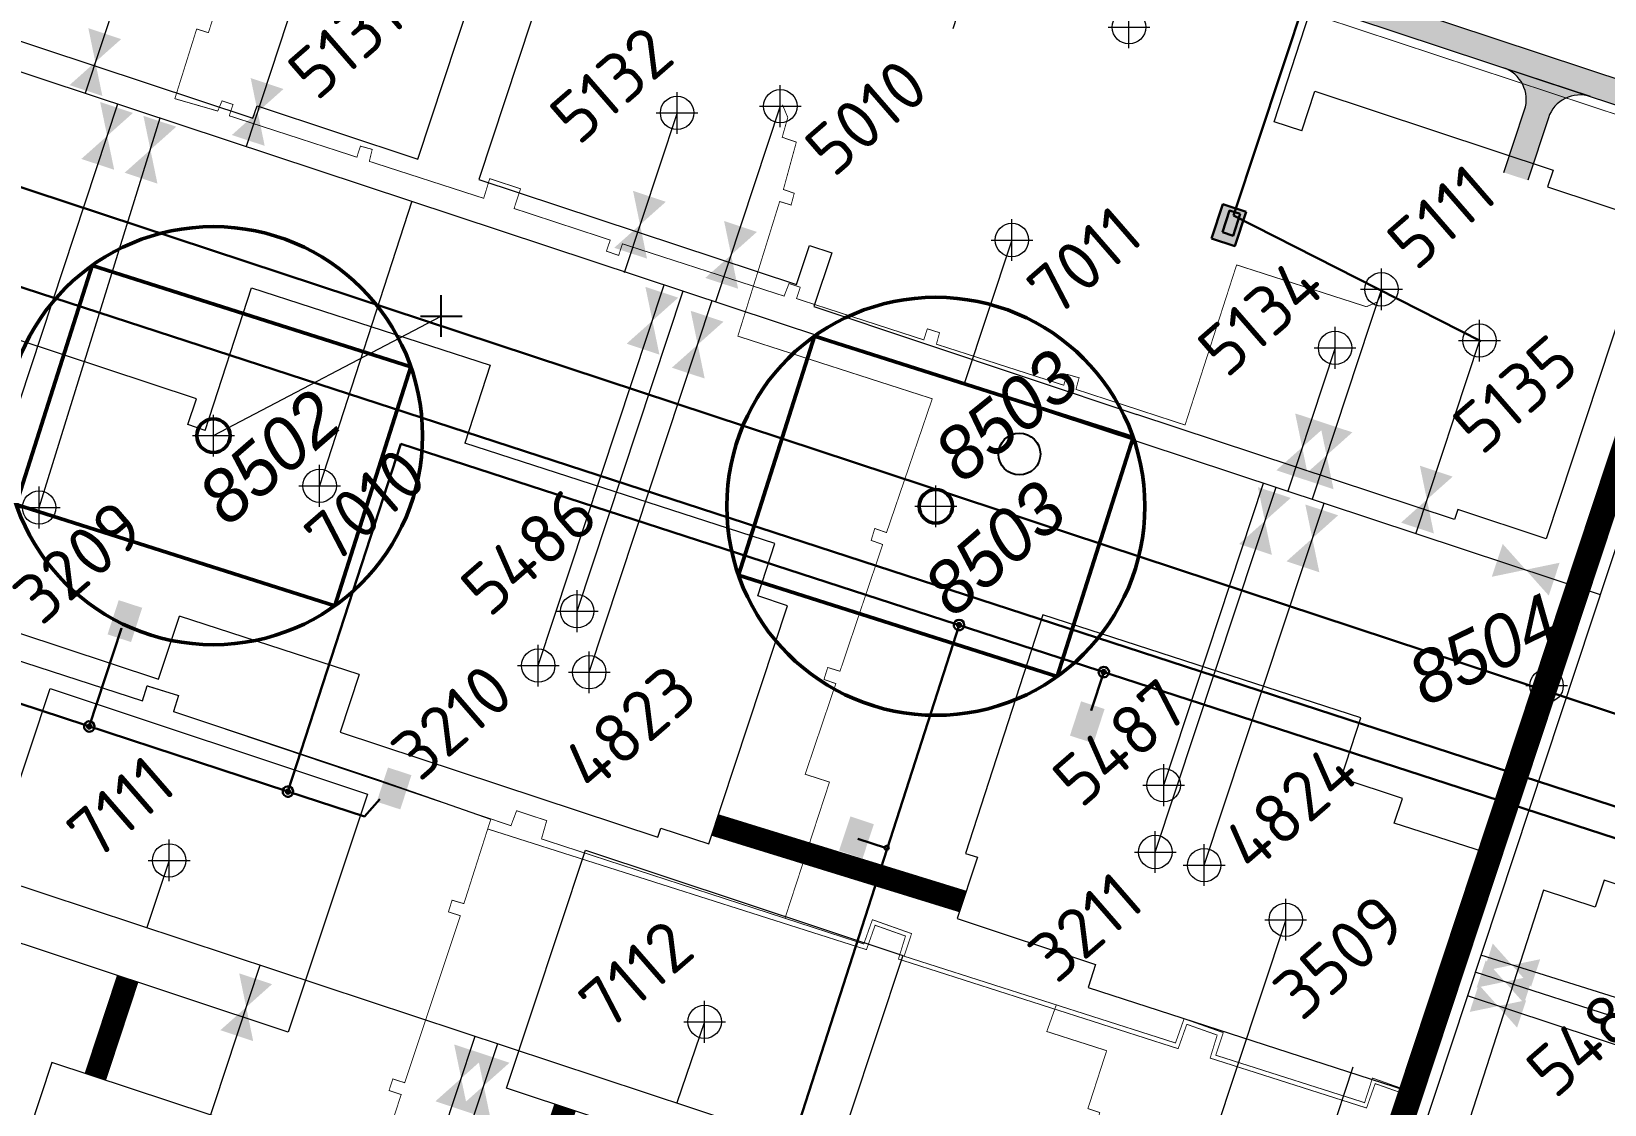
# Model space of a CAD drawing. Header units: millimetres. Extents: x 519 to 9564855, y -810 to 5021775.
# Drawn here: x 9540465.6 to 9540841.9, y 4998251.8 to 4998508.5 of the extents above; entities that cross this region are included whole.
import ezdxf

# ---------------------------------------------------------------- set-up
doc = ezdxf.new("R2010")
doc.units = ezdxf.units.MM
doc.header["$LTSCALE"] = 2
doc.header["$MEASUREMENT"] = 0
doc.header["$PDMODE"] = 2
doc.header["$PDSIZE"] = 5
doc.linetypes.add('1', pattern=[0])
for name, color, linetype in [('Existing roads', 41, 'Continuous'), ('new 100 wells', 131, 'Continuous'), ('OilColl&Flowlines', 3, 'Continuous'), ('Stage 12 wells.Text&Frame', 52, 'Continuous'), ('Stage8 wlls text', 7, 'Continuous'), ('Wels of 13phase', 200, 'Continuous'), ('Скважины - Конфликты наземки', 92, 'Continuous'), ('Скважины на 2013 год.', 21, '1'), ('Скважины на 2014 год', 70, 'Continuous')]:
    doc.layers.add(name, color=color, linetype=linetype)
for name, color, linetype, lineweight in [('PPLINE_GAS', 4, 'GAS_LINE', 30), ('WELLS(drilled after 2000y)', 6, 'Continuous', 40), ('Скважины на 2023 год', 201, 'Continuous', 20), ('Скважины на 2024 год- Резерв', 202, 'Continuous', 25), ('Скважины на 2026', 222, 'Continuous', 50), ('Скважины на 2026 доп.', 222, 'Continuous', 50), ('Электро', 1, 'Continuous', 30), ('Электроснаб', 1, 'Continuous', 18), ('Электроснабжене', 1, 'Continuous', 18)]:
    doc.layers.add(name, color=color, linetype=linetype, lineweight=lineweight)
doc.styles.add('92051501$0$STANDARD', font='simplex.shx')
doc.styles.add('Elect', font='isocpeur.ttf')
doc.styles.add('GeoApp', font='', dxfattribs={"height": 1})
doc.styles.add('Line_GUGK', font='')
doc.styles.get('GeoApp').set_extended_font_data('D431', italic=True)
doc.styles.get('Line_GUGK').set_extended_font_data('Bm431', italic=True)
doc.linetypes.add('GAS_LINE', pattern='A,0.5,-0.2,["G",92051501$0$STANDARD,S=0.1,R=0,X=-0.1,Y=-0.05],-0.05', length=0.75)
doc.linetypes.add('WTR_LINE', pattern='A,0.5,-0.2,["W",92051501$0$STANDARD,S=0.1,R=0,X=-0.1,Y=-0.05],-0.05', length=0.75)

# ---------------------------------------------------------------- blocks, each defined once
blk = doc.blocks.new('92051501$0$VALVE')
at = {"layer": 'OilColl&Flowlines'}
for points in [[(-5.97, -3.45), (-5.97, 3.45), (0, 0)], [(5.97, -3.45), (0, 0), (5.97, 3.45)]]:
    blk.add_solid(points, dxfattribs=at)

msp = doc.modelspace()

# ---------------------------------------------------------------- hatches: boundary and pattern name
at = {"layer": 'Existing roads', "lineweight": 0}
h = msp.add_hatch(color=256, dxfattribs=at)
edge = h.paths.add_edge_path(flags=16)
edge.add_line((9542915.00048, 4997805.77889), (9542915.82838, 4997805.50495))
edge = h.paths.add_edge_path(flags=16)
edge.add_line((9542915.0804, 4997806.02041), (9542916.50414, 4997805.54932))
edge = h.paths.add_edge_path(flags=17)
edge.add_line((9542915.16031, 4997806.26193), (9542916.96364, 4997805.66524))
edge = h.paths.add_edge_path(flags=17)
edge.add_line((9542915.24023, 4997806.50345), (9542917.32836, 4997805.81252))
edge = h.paths.add_edge_path(flags=17)
edge.add_line((9542915.32014, 4997806.74496), (9542917.63357, 4997805.97949))
edge = h.paths.add_edge_path(flags=17)
edge.add_line((9542915.40006, 4997806.98648), (9542917.89543, 4997806.16081))
edge = h.paths.add_edge_path(flags=17)
edge.add_line((9542915.47997, 4997807.228), (9542918.12293, 4997806.3535))
edge = h.paths.add_edge_path(flags=17)
edge.add_line((9542915.55988, 4997807.46952), (9542918.32156, 4997806.55573))
edge = h.paths.add_edge_path(flags=17)
edge.add_line((9542915.6398, 4997807.71104), (9542918.49494, 4997806.76633))
edge = h.paths.add_edge_path(flags=17)
edge.add_line((9542915.71971, 4997807.95256), (9542918.64549, 4997806.98447))
edge = h.paths.add_edge_path(flags=17)
edge.add_line((9542915.79963, 4997808.19408), (9542918.77483, 4997807.20964))
edge = h.paths.add_edge_path(flags=17)
edge.add_line((9542915.87954, 4997808.4356), (9542918.88401, 4997807.44147))
edge = h.paths.add_edge_path(flags=17)
edge.add_line((9542916.09053, 4997811.84928), (9542916.91843, 4997811.57535))
edge = h.paths.add_edge_path(flags=17)
edge.add_line((9542915.41477, 4997811.80492), (9542916.83851, 4997811.33383))
edge = h.paths.add_edge_path(flags=17)
edge.add_line((9542914.95527, 4997811.689), (9542916.7586, 4997811.09231))
edge = h.paths.add_edge_path(flags=16)
edge.add_line((9542914.59055, 4997811.54171), (9542916.67869, 4997810.85079))
edge = h.paths.add_edge_path(flags=17)
edge.add_line((9542914.28535, 4997811.37474), (9542916.59877, 4997810.60927))
edge = h.paths.add_edge_path(flags=16)
edge.add_line((9542914.02348, 4997811.19343), (9542916.51886, 4997810.36775))
edge = h.paths.add_edge_path(flags=16)
edge.add_line((9542913.79599, 4997811.00074), (9542916.43894, 4997810.12623))
edge = h.paths.add_edge_path(flags=16)
edge.add_line((9542913.59735, 4997810.7985), (9542916.35903, 4997809.88471))
edge = h.paths.add_edge_path(flags=17)
edge.add_line((9542913.42397, 4997810.58791), (9542916.27911, 4997809.64319))
edge = h.paths.add_edge_path(flags=17)
edge.add_line((9542913.27342, 4997810.36976), (9542916.1992, 4997809.40167))
edge = h.paths.add_edge_path(flags=17)
edge.add_line((9542913.14408, 4997810.1446), (9542916.11928, 4997809.16016))
edge = h.paths.add_edge_path(flags=17)
edge.add_line((9542913.0349, 4997809.91276), (9542916.03937, 4997808.91864))
edge = h.paths.add_edge_path(flags=16)
edge.add_line((9542912.9453, 4997809.67445), (9542918.97361, 4997807.67979))
edge = h.paths.add_edge_path(flags=0)
edge.add_line((9542912.9453, 4997809.67445), (9542918.97361, 4997807.67979))
edge = h.paths.add_edge_path(flags=17)
edge.add_line((9542916.95679, 4997811.69128), (9542914.96213, 4997805.66296))
edge = h.paths.add_edge_path()
edge.add_arc((9542915.95946, 4997808.67712), 3.17487, 0, 360)
h.paths.add_polyline_path([(9541621.30331, 4998240.21534), (9541619.40682, 4998234.52294), (9541668.34915, 4998218.3288), (9541670.24564, 4998224.02121)])
edge = h.paths.add_edge_path()
edge.add_line((9541543.45632, 4998259.65358), (9541545.35281, 4998265.34598))
edge.add_line((9541545.35281, 4998265.34598), (9539882.1273, 4998815.67717))
edge.add_arc((9539884.64036, 4998823.2722), 8, 161.691556, 251.691556, ccw=False)
edge.add_line((9539877.04533, 4998825.78526), (9539870.13442, 4998804.89892))
edge.add_arc((9539877.72945, 4998802.38586), 8, 71.691556, 161.691556, ccw=False)
edge.add_line((9539880.24251, 4998809.9809), (9541543.45632, 4998259.65358))
h.paths.add_polyline_path([(9542731.24197, 4997866.63683), (9542733.13846, 4997872.32923), (9541746.19614, 4998198.89057), (9541744.29964, 4998193.19816)])
edge = h.paths.add_edge_path()
edge.add_line((9542910.0184, 4997814.64503), (9542909.36398, 4997812.66899))
edge.add_line((9542909.36398, 4997812.66899), (9542916.00503, 4997810.46964))
edge.add_arc((9542908.97287, 4997822.57537), 14, 300.1520949, 341.6915561)
edge.add_line((9542922.26418, 4997818.17752), (9542982.04609, 4997998.85197))
edge.add_arc((9542983.94484, 4997998.22371), 2, 71.691556, 161.6915561, ccw=False)
edge.add_line((9542984.57311, 4998000.12246), (9542975.07709, 4998003.26452))
edge.add_arc((9542974.44884, 4998001.36581), 1.99996, -18.3072492, 71.6915562, ccw=False)
edge.add_line((9542976.34757, 4998000.73759), (9542916.56564, 4997820.06306))
edge.add_arc((9542908.97061, 4997822.57612), 8, 277.5258796, 341.691556, ccw=False)
h.paths.add_polyline_path([(9542831.9304, 4997833.32085), (9542833.8167, 4997839.01663), (9542809.08896, 4997847.19859), (9542807.19247, 4997841.50618)])
h = msp.add_hatch(color=256, dxfattribs=at)
h.paths.add_polyline_path([(9541621.30331, 4998240.21534), (9541619.40682, 4998234.52294), (9541668.34915, 4998218.3288), (9541670.24564, 4998224.02121)])
edge = h.paths.add_edge_path()
edge.add_line((9541543.45632, 4998259.65358), (9541545.35281, 4998265.34598))
edge.add_line((9541545.35281, 4998265.34598), (9539882.1273, 4998815.67717))
edge.add_arc((9539884.64036, 4998823.2722), 8, 161.691556, 251.6915561, ccw=False)
edge.add_line((9539877.04533, 4998825.78526), (9539870.13442, 4998804.89892))
edge.add_arc((9539877.72945, 4998802.38586), 8, 71.6915559, 161.691556, ccw=False)
edge.add_line((9539880.24251, 4998809.9809), (9541543.45632, 4998259.65358))
h.paths.add_polyline_path([(9542731.24197, 4997866.63683), (9542733.13846, 4997872.32923), (9541746.19614, 4998198.89057), (9541744.29964, 4998193.19816)])
edge = h.paths.add_edge_path()
edge.add_line((9542974.97868, 4997977.49268), (9542969.28014, 4997979.37822))
edge.add_line((9542969.28014, 4997979.37822), (9542916.56564, 4997820.06306))
edge.add_arc((9542908.97061, 4997822.57612), 8, 251.691556, 341.691556, ccw=False)
edge.add_line((9542906.45755, 4997814.98109), (9542809.08896, 4997847.19859))
edge.add_line((9542809.08896, 4997847.19859), (9542807.19247, 4997841.50618))
edge.add_line((9542807.19247, 4997841.50618), (9542904.57502, 4997809.28406))
edge.add_arc((9542908.97287, 4997822.57537), 14, 251.691556, 341.6915561)
edge.add_line((9542922.26418, 4997818.17752), (9542974.97868, 4997977.49268))
h = msp.add_hatch(color=256, dxfattribs=at)
edge = h.paths.add_edge_path()
edge.add_line((9540817.78192, 4998474.75996), (9540823.48046, 4998472.87441))
edge.add_line((9540823.48046, 4998472.87441), (9540828.425, 4998487.81793))
edge.add_arc((9540836.02003, 4998485.30487), 8, 71.691556, 161.691556, ccw=False)
edge.add_line((9540838.53309, 4998492.8999), (9540817.64448, 4998499.81157))
edge.add_arc((9540815.13143, 4998492.21653), 8, -18.308444, 71.691556, ccw=False)
edge.add_line((9540822.72646, 4998489.70347), (9540817.78192, 4998474.75996))
at = {"layer": 'Электро'}
for points in [[(9540747.8211, 4998458.98622), (9540753.43333, 4998457.12924), (9540756.14056, 4998465.31109), (9540750.52832, 4998467.16808)], [(9540492.06016, 4998370.62324), (9540486.43862, 4998372.45185), (9540483.77276, 4998364.25642), (9540489.3943, 4998362.42781)], [(9540722.26731, 4998346.41481), (9540716.64577, 4998348.24342), (9540713.97991, 4998340.04799), (9540719.60146, 4998338.21938)], [(9540658.75977, 4998312.53144), (9540664.372, 4998310.67446), (9540667.07923, 4998318.85632), (9540661.467, 4998320.7133)]]:
    msp.add_hatch(color=256, dxfattribs=at).paths.add_polyline_path(points)
at = {"layer": 'Электро', "ltscale": 25}
msp.add_hatch(color=256, dxfattribs=at).paths.add_polyline_path([(9540556.46477, 4998330.59343), (9540550.84323, 4998332.42204), (9540548.17737, 4998324.22661), (9540553.79892, 4998322.398)])
at = {"layer": 'Электроснаб', "lineweight": 0}
for points in [[(9540747.8211, 4998458.98622), (9540753.43333, 4998457.12924), (9540756.14056, 4998465.31109), (9540750.52832, 4998467.16808)], [(9540492.06016, 4998370.62324), (9540486.43862, 4998372.45185), (9540483.77276, 4998364.25642), (9540489.3943, 4998362.42781)], [(9540722.26731, 4998346.41481), (9540716.64577, 4998348.24342), (9540713.97991, 4998340.04799), (9540719.60146, 4998338.21938)], [(9540658.75977, 4998312.53144), (9540664.372, 4998310.67446), (9540667.07923, 4998318.85632), (9540661.467, 4998320.7133)]]:
    msp.add_hatch(color=1, dxfattribs=at).paths.add_polyline_path(points)
at = {"layer": 'Электроснаб', "lineweight": 0, "ltscale": 25}
msp.add_hatch(color=1, dxfattribs=at).paths.add_polyline_path([(9540556.46477, 4998330.59343), (9540550.84323, 4998332.42204), (9540548.17737, 4998324.22661), (9540553.79892, 4998322.398)])
at = {"layer": 'Электроснабжене', "lineweight": 0}
for points in [[(9540747.8211, 4998458.98622), (9540753.43333, 4998457.12924), (9540756.14056, 4998465.31109), (9540750.52832, 4998467.16808)], [(9540492.06016, 4998370.62324), (9540486.43862, 4998372.45185), (9540483.77276, 4998364.25642), (9540489.3943, 4998362.42781)], [(9540722.26731, 4998346.41481), (9540716.64577, 4998348.24342), (9540713.97991, 4998340.04799), (9540719.60146, 4998338.21938)], [(9540658.75977, 4998312.53144), (9540664.372, 4998310.67446), (9540667.07923, 4998318.85632), (9540661.467, 4998320.7133)]]:
    msp.add_hatch(color=1, dxfattribs=at).paths.add_polyline_path(points)
at = {"layer": 'Электроснабжене', "lineweight": 0, "ltscale": 25}
msp.add_hatch(color=1, dxfattribs=at).paths.add_polyline_path([(9540556.46477, 4998330.59343), (9540550.84323, 4998332.42204), (9540548.17737, 4998324.22661), (9540553.79892, 4998322.398)])

# ---------------------------------------------------------------- linework, layer by layer
at = {"color": 3, "lineweight": 0, "ltscale": 5}
msp.add_line((9540556.591, 4998467.87253), (9540534.5, 4998399.8), dxfattribs=at)
at = {"color": 5, "linetype": 'WTR_LINE', "lineweight": 0, "ltscale": 20, "const_width": 0.2}
msp.add_lwpolyline([(9540467.06099, 4998613.38589), (9542159.40868, 4998054.19781), (9542106.63165, 4997892.59541)], dxfattribs=at)
at = {"color": 6, "lineweight": 0, "elevation": -23.261}
msp.add_lwpolyline([(9540328.363, 4998401.606), (9540377.016, 4998385.771), (9540406.546, 4998376.104), (9540407.626, 4998379.801), (9540415.18, 4998377.547), (9540413.973, 4998373.752), (9540492.116, 4998348.337), (9540493.268, 4998351.984), (9540500.757, 4998349.637), (9540499.542, 4998345.798), (9540548.612, 4998329.46), (9540575.45, 4998320.058)], dxfattribs=at)
at = {"layer": 'Existing roads', "lineweight": 0}
msp.add_line((9540838.53309, 4998492.8999), (9540817.64448, 4998499.81157), dxfattribs=at)
at = {"layer": 'Existing roads', "color": 3, "linetype": 'ByBlock', "lineweight": 0, "ltscale": 80}
for p, q in [((9540457.6, 4998404.7), (9540486.21879, 4998491.15742)), ((9540467.4, 4998394.6), (9540496.3944, 4998487.7905)), ((9540644.7, 4998490.6), (9540629.22745, 4998443.83845)), ((9540586.8, 4998356.8), (9540616.95415, 4998447.89946)), ((9540788.5, 4998446.8), (9540771.89989, 4998396.63072)), ((9540599, 4998355.2), (9540628.42769, 4998444.10307)), ((9540734.4, 4998312.2), (9540763.29064, 4998399.47937)), ((9540746.09, 4998309.08), (9540774.75764, 4998395.68514)), ((9540499, 4998220.8), (9540520.29184, 4998285.1741)), ((9540880.5, 4998266.1), (9540812.26372, 4998287.4934)), ((9540870.3, 4998264.4), (9540810.92233, 4998283.4394)), ((9540550.2, 4998203.1), (9540571.72007, 4998268.16412)), ((9540552.8, 4998192.9), (9540577.10468, 4998266.38315))]:
    msp.add_line(p, q, dxfattribs=at)
at = {"layer": 'Existing roads', "lineweight": 0, "flags": 128}
for points in [[(9539882.1273, 4998815.67717), (9541545.35281, 4998265.34598)], [(9541543.45632, 4998259.65358), (9539880.24251, 4998809.9809)], [(9540817.78192, 4998474.75996), (9540822.72646, 4998489.70347)], [(9540828.425, 4998487.81793), (9540823.48046, 4998472.87441)]]:
    msp.add_lwpolyline(points, dxfattribs=at)
at = {"layer": 'Existing roads', "linetype": 'ByBlock', "lineweight": 0, "const_width": 6, "flags": 128}
msp.add_lwpolyline([(9540956.02094, 4998739.6309), (9540716.31353, 4998015.18082)], dxfattribs=at)
at = {"layer": 'Existing roads', "lineweight": 0, "const_width": 5.4}
for points in [[(9540688.33897, 4998300.37862), (9540629.06294, 4998318.67155)], [(9540488.61836, 4998281.97495), (9540480.85449, 4998258.41618)], [(9540593.20014, 4998251.06912), (9540587.65276, 4998234.4075)]]:
    msp.add_lwpolyline(points, dxfattribs=at)
at = {"layer": 'Existing roads', "lineweight": 0}
for centre, start, end in [((9540815.13143, 4998492.21653), 341.691556, 71.691556), ((9540836.02003, 4998485.30487), 71.6915561, 161.691556)]:
    msp.add_arc(centre, 8, start, end, dxfattribs=at)
at = {"layer": 'new 100 wells', "color": 0, "linetype": 'ByBlock', "lineweight": 0}
msp.add_lwpolyline([(9540613.34419, 4998522.81445), (9540591.43745, 4998530.06299), (9540572.58202, 4998473.0776), (9540648.56254, 4998447.93702), (9540651.65581, 4998457.28556)], dxfattribs=at)
msp.add_circle((9540620, 4998489), 4, dxfattribs=at)
at = {"layer": 'new 100 wells', "color": 0, "linetype": 'ByBlock', "lineweight": 0, "ltscale": 80}
msp.add_point((9540620, 4998489), dxfattribs=at)
at = {"layer": 'OilColl&Flowlines', "lineweight": 0}
for p, q in [((9539123.89216, 4998747.03568), (9540784.68084, 4998197.72698)), ((9540146.52122, 4998603.55719), (9540840.82876, 4998373.82341)), ((9540490, 4998528.8), (9540478.4007, 4998493.74429)), ((9540529.4, 4998519), (9540516.96208, 4998480.98502)), ((9540620, 4998489), (9540607.34331, 4998450.74863)), ((9540870.41889, 4998463.25149), (9540774.73905, 4998174.08535)), ((9540811.95248, 4998434.5466), (9540796.71055, 4998388.48204)), ((9540777.4, 4998432.8), (9540766.07046, 4998398.55957))]:
    msp.add_line(p, q, dxfattribs=at)
for points in [[(9540487.03329, 4998506.66106), (9540480.85326, 4998501.15649), (9540479.17618, 4998509.26083)], [(9540482.53035, 4998493.05215), (9540474.67324, 4998495.65193), (9540480.85326, 4998501.15649)], [(9540525.8665, 4998494.72333), (9540519.68648, 4998489.21876), (9540518.0094, 4998497.3231)], [(9540489.8636, 4998489.00313), (9540483.68358, 4998483.49856), (9540482.0065, 4998491.6029)], [(9540500.20955, 4998485.69416), (9540494.02952, 4998480.18959), (9540492.35244, 4998488.29393)], [(9540521.36356, 4998481.11442), (9540513.50646, 4998483.7142), (9540519.68648, 4998489.21876)], [(9540485.36066, 4998475.39422), (9540477.50356, 4998477.994), (9540483.68358, 4998483.49856)], [(9540495.70661, 4998472.08525), (9540487.8495, 4998474.68503), (9540494.02952, 4998480.18959)], [(9540617.32633, 4998467.7467), (9540611.14631, 4998462.24214), (9540609.46922, 4998470.34648)], [(9540612.82339, 4998454.1378), (9540604.96628, 4998456.73757), (9540611.14631, 4998462.24214)], [(9540639.11179, 4998460.53829), (9540632.93176, 4998455.03373), (9540631.25468, 4998463.13807)], [(9540634.60885, 4998446.92939), (9540626.75174, 4998449.52916), (9540632.93176, 4998455.03373)], [(9540620.28537, 4998444.79744), (9540614.10534, 4998439.29287), (9540612.42826, 4998447.39721)], [(9540615.78243, 4998431.18853), (9540607.92532, 4998433.78831), (9540614.10534, 4998439.29287)], [(9540631.11866, 4998439.06699), (9540624.93864, 4998433.56242), (9540623.26156, 4998441.66676)], [(9540626.61572, 4998425.45808), (9540618.75862, 4998428.05786), (9540624.93864, 4998433.56242)], [(9540775.71109, 4998414.52288), (9540769.53107, 4998409.01831), (9540767.85399, 4998417.12265)], [(9540781.54052, 4998412.59402), (9540775.3605, 4998407.08946), (9540773.68342, 4998415.1938)], [(9540771.20815, 4998400.91397), (9540763.35104, 4998403.51374), (9540769.53107, 4998409.01831)], [(9540777.03758, 4998398.98512), (9540769.18048, 4998401.58489), (9540775.3605, 4998407.08946)], [(9540805.54411, 4998402.00618), (9540799.36409, 4998396.50161), (9540797.687, 4998404.60595)], [(9540766.79292, 4998396.8944), (9540760.6129, 4998391.38984), (9540758.93582, 4998399.49418)], [(9540778.14062, 4998392.73983), (9540771.9606, 4998387.23526), (9540770.28352, 4998395.3396)], [(9540801.04117, 4998388.39727), (9540793.18406, 4998390.99705), (9540799.36409, 4998396.50161)], [(9540762.28998, 4998383.2855), (9540754.43287, 4998385.88527), (9540760.6129, 4998391.38984)], [(9540773.63768, 4998379.13092), (9540765.78058, 4998381.73069), (9540771.9606, 4998387.23526)], [(9540814.90363, 4998378.0429), (9540817.50341, 4998385.90001), (9540823.00797, 4998379.71998)], [(9540828.51254, 4998373.53996), (9540823.00797, 4998379.71998), (9540831.11231, 4998381.39706)], [(9540523.11698, 4998280.5892), (9540516.93696, 4998275.08463), (9540515.25988, 4998283.18897)], [(9540518.61404, 4998266.98029), (9540510.75693, 4998269.58007), (9540516.93696, 4998275.08463)], [(9540574.54521, 4998263.57923), (9540568.36519, 4998258.07466), (9540566.6881, 4998266.179)], [(9540579.92982, 4998261.79826), (9540573.74979, 4998256.29369), (9540572.07271, 4998264.39803)], [(9540570.04227, 4998249.97032), (9540562.18516, 4998252.57009), (9540568.36519, 4998258.07466)], [(9540575.42688, 4998248.18935), (9540567.56977, 4998250.78912), (9540573.74979, 4998256.29369)]]:
    msp.add_solid(points, dxfattribs=at)
at = {"layer": 'PPLINE_GAS', "color": 4, "linetype": 'GAS_LINE', "lineweight": 0, "ltscale": 15}
msp.add_line((9540699.38, 4998011.49), (9540781.75, 4998260.86), dxfattribs=at)
at = {"layer": 'Stage 12 wells.Text&Frame', "color": 0, "linetype": 'ByBlock', "lineweight": 0}
for points in [[(9540769.42487, 4998484.69666), (9540772.59089, 4998494.21358), (9540829.53258, 4998475.27065), (9540828.22073, 4998471.30594)], [(9540651.65581, 4998457.28556), (9540657.02058, 4998455.51045)], [(9540502.97291, 4998414.44173), (9540505.01798, 4998420.62241), (9540429.03745, 4998445.76299), (9540426.08609, 4998436.8433)], [(9540616.08926, 4998317.93331), (9540627.56255, 4998314.13701), (9540646.41798, 4998371.12241), (9540639.32931, 4998373.46792)], [(9540791.56354, 4998319.12588), (9540793.50798, 4998325.00241), (9540778.88887, 4998329.83961)]]:
    msp.add_lwpolyline(points, dxfattribs=at)
for centre in [(9540644.7, 4998490.6), (9540788.5, 4998446.8), (9540599, 4998355.2), (9540746.09, 4998309.08)]:
    msp.add_circle(centre, 4, dxfattribs=at)
for p in [(9540644.7, 4998490.6), (9540788.5, 4998446.8), (9540599, 4998355.2), (9540746.09, 4998309.08)]:
    msp.add_point(p, dxfattribs=at)
at = {"layer": 'Stage8 wlls text', "color": 0, "linetype": 'ByBlock', "lineweight": 0}
for points in [[(9540519.52784, 4998490.65436), (9540557.96254, 4998477.93702), (9540576.81798, 4998534.92241), (9540550.63197, 4998543.58689)], [(9540545.97101, 4998236.86764), (9540545.97101, 4998236.86764), (9540470.43745, 4998261.86299), (9540451.58202, 4998204.87759), (9540503.00833, 4998187.86156)]]:
    msp.add_lwpolyline(points, dxfattribs=at)
at = {"layer": 'Stage8 wlls text', "color": 0, "linetype": 'ByBlock', "lineweight": 0, "elevation": 0}
msp.add_lwpolyline([(9540828.22073, 4998471.30594), (9540853.01328, 4998463.10254), (9540827.8727, 4998387.12201), (9540806.74828, 4998394.1117)], dxfattribs=at)
at = {"layer": 'Stage8 wlls text', "color": 0, "linetype": 'ByBlock', "lineweight": 0}
msp.add_circle((9540811.9503, 4998434.53999), 4, dxfattribs=at)
msp.add_point((9540811.9503, 4998434.53999), dxfattribs=at)
at = {"layer": 'WELLS(drilled after 2000y)', "color": 0, "linetype": 'ByBlock', "lineweight": 0}
for points in [[(9540473.68614, 4998565.81012), (9540461.43745, 4998569.86299), (9540442.58202, 4998512.87759), (9540518.56255, 4998487.73701), (9540519.52784, 4998490.65436)], [(9540769.42487, 4998484.69666), (9540762.82213, 4998486.89321), (9540762.82213, 4998486.89321)], [(9540806.74828, 4998394.1117), (9540805.96254, 4998391.73702), (9540729.98789, 4998416.89532), (9540729.98789, 4998416.89532)]]:
    msp.add_lwpolyline(points, dxfattribs=at)
at = {"layer": 'WELLS(drilled after 2000y)', "color": 6, "lineweight": 0, "const_width": 0.2}
for points, elevation in [([(9540508.81819, 4998511.03287), (9540507.8857, 4998508.19727), (9540505.09097, 4998509.073), (9540499.868, 4998492.405), (9540510.126, 4998489.446), (9540511.164, 4998491.875), (9540513.77595, 4998491.02869), (9540512.8957, 4998488.31199), (9540543.409, 4998478.413), (9540544.254, 4998481.053), (9540547.079, 4998480.276), (9540546.391, 4998477.414), (9540573.748, 4998468.573), (9540575.18269, 4998473.27509), (9540582.56068, 4998470.85262), (9540581.01159, 4998466.13463), (9540604.019, 4998458.579), (9540603.09609, 4998455.93429), (9540606.033, 4998454.908), (9540606.93295, 4998457.68658), (9540645.60811, 4998445.1788), (9540646.786, 4998448.201), (9540649.469, 4998447.305), (9540648.58413, 4998444.57699), (9540679.025, 4998434.703), (9540679.85807, 4998437.355), (9540682.792, 4998436.431), (9540682.039, 4998433.674), (9540712.503, 4998423.863), (9540713.25819, 4998426.4759), (9540716.169, 4998425.638), (9540715.416, 4998422.874), (9540741.515, 4998414.349), (9540753.84918, 4998452.64439), (9540784.899, 4998442.643), (9540787.511, 4998443.778), (9540788.843, 4998446.471)], -24.424), ([(9540645.211, 4998490.941), (9540646.482, 4998487.927), (9540645.154, 4998483.174), (9540648.535, 4998482.014), (9540645.437, 4998470.685), (9540648.03, 4998469.785), (9540647.28403, 4998466.96039), (9540644.54648, 4998467.81049), (9540634.54404, 4998435.59986), (9540681.04471, 4998420.62162), (9540670.10771, 4998388.60562), (9540667.29271, 4998389.60062), (9540666.43071, 4998386.74562), (9540669.19471, 4998385.76462), (9540658.97671, 4998355.43562), (9540656.03291, 4998356.34939), (9540655.145, 4998353.46668), (9540657.98268, 4998352.50759), (9540650.64771, 4998330.80562), (9540656.4603, 4998328.93334), (9540645.81754, 4998296.36848)], -24.46), ([(9540869.65194, 4998223.68868), (9540793.92974, 4998249.40492), (9540795.71489, 4998254.8123), (9540786.34266, 4998258.13644), (9540784.46688, 4998252.25094), (9540748.8695, 4998263.59379), (9540750.65465, 4998269.00117), (9540741.28242, 4998272.32531), (9540739.22584, 4998266.52691), (9540674.31323, 4998287.28351), (9540676.09838, 4998292.6909), (9540666.72614, 4998296.01504), (9540664.66957, 4998290.21663), (9540587.56902, 4998315.33471), (9540588.81702, 4998319.70571), (9540581.62425, 4998322.08794), (9540580.26602, 4998318.49471), (9540499.542, 4998345.798), (9540500.757, 4998349.637), (9540493.268, 4998351.984), (9540492.116, 4998348.337), (9540413.973, 4998373.752)], -23.116), ([(9540575.45, 4998320.058), (9540569.013, 4998299.854), (9540566.178, 4998300.686), (9540565.31, 4998297.889), (9540568.164, 4998296.963), (9540554.85, 4998257.012), (9540552.01342, 4998257.93366), (9540551.107, 4998255.144), (9540554.009, 4998254.203), (9540538.26, 4998205.509), (9540545.39, 4998203.185), (9540544.812, 4998201.171), (9540549.714, 4998199.65), (9540550.8937, 4998201.83619)], -22.981), ([(9540710.71854, 4998275.64247), (9540708.445, 4998269.269), (9540722.761, 4998264.685), (9540718.282, 4998250.839), (9540721.12224, 4998249.87575), (9540720.28801, 4998247.09431), (9540717.435, 4998247.95), (9540705.00093, 4998210.02191), (9540707.81, 4998209.101), (9540706.986, 4998206.262), (9540704.21214, 4998207.17883), (9540696.152, 4998182.793), (9540698.37443, 4998182.04996), (9540697.228, 4998178.621), (9540692.774, 4998180.227), (9540691.847, 4998178.262), (9540689.23378, 4998176.55806)], -23.116)]:
    msp.add_lwpolyline(points, dxfattribs=dict(at, elevation=elevation))
msp.add_lwpolyline([(9540874.67439, 4998219.93642), (9540792.50242, 4998248.47799), (9540794.26374, 4998254.22892), (9540786.99555, 4998256.8068), (9540784.92674, 4998250.97392), (9540747.5175, 4998262.91279), (9540749.2035, 4998268.41779), (9540741.93531, 4998270.99567), (9540739.8665, 4998265.16279), (9540672.96123, 4998286.60251), (9540674.64723, 4998292.10751), (9540667.37903, 4998294.68539), (9540665.31023, 4998288.85251), (9540574.70492, 4998317.71939)], dxfattribs=at)
at = {"layer": 'WELLS(drilled after 2000y)', "color": 0, "linetype": 'ByBlock', "lineweight": 0}
msp.add_circle((9540777.4, 4998432.8), 4, dxfattribs=at)
msp.add_point((9540777.4, 4998432.8), dxfattribs=at)
at = {"layer": 'Wels of 13phase', "color": 0, "linetype": 'ByBlock', "lineweight": 0}
for points in [[(9540507.15403, 4998413.05827), (9540502.97291, 4998414.44173)], [(9540450.78926, 4998368.48403), (9540495.96255, 4998353.53701), (9540500.95932, 4998368.6384)], [(9540543.95121, 4998354.68671), (9540539.38202, 4998340.87759), (9540615.36255, 4998315.73701), (9540616.08926, 4998317.93331)], [(9540691.83409, 4998310.94164), (9540686.98202, 4998296.27759), (9540720.09648, 4998285.32062)], [(9540850.42394, 4998302.58879), (9540841.73745, 4998305.46299), (9540839.60124, 4998298.99653)]]:
    msp.add_lwpolyline(points, dxfattribs=at)
for centre in [(9540467.4, 4998394.6), (9540586.8, 4998356.8), (9540734.4, 4998312.2)]:
    msp.add_circle(centre, 4, dxfattribs=at)
for p in [(9540467.4, 4998394.6), (9540586.8, 4998356.8), (9540734.4, 4998312.2)]:
    msp.add_point(p, dxfattribs=at)
at = {"layer": 'Скважины - Конфликты наземки', "linetype": 'ByBlock', "lineweight": 0}
for centre in [(9540681.9, 4998394.9), (9540828, 4998352)]:
    msp.add_circle(centre, 4, dxfattribs=at)
at = {"layer": 'Скважины - Конфликты наземки', "linetype": 'ByBlock', "lineweight": 0, "ltscale": 80}
for p in [(9540681.9, 4998394.9), (9540828, 4998352)]:
    msp.add_point(p, dxfattribs=at)
at = {"layer": 'Скважины на 2013 год.', "color": 3, "linetype": 'ByBlock', "lineweight": 0, "ltscale": 5}
for p, q in [((9540700.1, 4998458.6), (9540688.67523, 4998424.20952)), ((9540596.1, 4998369.8), (9540621.44953, 4998446.41202)), ((9540736.4, 4998328.2), (9540760.31124, 4998400.46519)), ((9540498.5, 4998310.2), (9540493.16655, 4998294.14583)), ((9540765.6, 4998296), (9540738.17523, 4998213.10879)), ((9540856.1, 4998262.2), (9540809.04618, 4998277.76926)), ((9540626.6, 4998271.6), (9540619.93712, 4998252.21625))]:
    msp.add_line(p, q, dxfattribs=at)
at = {"layer": 'Скважины на 2013 год.', "color": 0, "linetype": 'ByBlock', "lineweight": 0}
for points in [[(9540639.32931, 4998373.46792), (9540643.39691, 4998386.01734), (9540569.25116, 4998410.02861)], [(9540778.88887, 4998329.83961), (9540783.57206, 4998344.30115), (9540707.46336, 4998368.948), (9540688.97823, 4998311.86648), (9540691.83409, 4998310.94164)], [(9540720.09648, 4998285.32062), (9540718.30309, 4998279.78266), (9540794.41178, 4998255.13582), (9540812.89691, 4998312.21734), (9540791.56354, 4998319.12588)], [(9540839.60124, 4998298.99653), (9540827.28822, 4998303.06418), (9540808.80309, 4998245.98266), (9540884.91178, 4998221.33582), (9540886.84679, 4998227.31108)]]:
    msp.add_lwpolyline(points, dxfattribs=at)
for centre in [(9540596.1, 4998369.8), (9540736.4, 4998328.2), (9540765.6, 4998296)]:
    msp.add_circle(centre, 4, dxfattribs=at)
for p in [(9540596.1, 4998369.8), (9540736.4, 4998328.2), (9540765.6, 4998296)]:
    msp.add_point(p, dxfattribs=at)
at = {"layer": 'Скважины на 2014 год', "color": 0, "linetype": 'ByBlock', "lineweight": 0}
for points in [[(9540657.02058, 4998455.51045), (9540652.7564, 4998442.6804), (9540729.98789, 4998416.89532)], [(9540507.15403, 4998413.05827), (9540518.21595, 4998447.14538), (9540575.28606, 4998428.62503), (9540569.25116, 4998410.02861)], [(9540451.08362, 4998294.34575), (9540470.00733, 4998351.28337), (9540545.92417, 4998326.05175), (9540527.00045, 4998269.11413), (9540451.08362, 4998294.34575)], [(9540674.00776, 4998287.48001), (9540655.11498, 4998230.53212), (9540579.18445, 4998255.72249), (9540598.07723, 4998312.67038), (9540674.00776, 4998287.48001)]]:
    msp.add_lwpolyline(points, dxfattribs=at)
at = {"layer": 'Скважины на 2014 год', "color": 0, "linetype": 'ByBlock', "lineweight": 0, "elevation": -5.3288}
msp.add_lwpolyline([(9540543.95121, 4998354.68671), (9540500.95932, 4998368.6384)], dxfattribs=at)
at = {"layer": 'Скважины на 2014 год', "color": 0, "linetype": 'ByBlock', "lineweight": 0}
for centre in [(9540700.1, 4998458.6), (9540534.50242, 4998399.80736, 0.00088), (9540498.5, 4998310.2), (9540626.6, 4998271.6)]:
    msp.add_circle(centre, 4, dxfattribs=at)
for p in [(9540700.1, 4998458.6), (9540534.5, 4998399.8), (9540498.5, 4998310.2), (9540626.6, 4998271.6)]:
    msp.add_point(p, dxfattribs=at)
at = {"layer": 'Скважины на 2023 год', "color": 0, "linetype": 'ByBlock', "lineweight": 0}
msp.add_lwpolyline([(9540762.82213, 4998486.89321), (9540762.82213, 4998486.89321), (9540775.42795, 4998525.68992), (9540699.34343, 4998550.41128), (9540685.93044, 4998509.13034)], dxfattribs=at)
msp.add_circle((9540728.1, 4998509.5), 4, dxfattribs=at)
msp.add_point((9540728.1, 4998509.5), dxfattribs=at)
at = {"layer": 'Скважины на 2024 год- Резерв'}
msp.add_circle((9540701.9, 4998407.4), 5, dxfattribs=at)
msp.add_point((9540563.6, 4998440.4), dxfattribs=at)
at = {"layer": 'Скважины на 2026', "linetype": 'ByBlock', "ltscale": 50}
for points in [[(9540461.87913, 4998395.36257), (9540538.10178, 4998371.07044), (9540556.32087, 4998428.23743), (9540480.09822, 4998452.52956)], [(9540634.67913, 4998378.46257), (9540710.90178, 4998354.17044), (9540729.12087, 4998411.33743), (9540652.89822, 4998435.62956)]]:
    msp.add_lwpolyline(points, close=True, dxfattribs=at)
for centre in [(9540509.1, 4998411.8), (9540681.9, 4998394.9)]:
    msp.add_circle(centre, 50, dxfattribs=at)
at = {"layer": 'Скважины на 2026', "linetype": 'ByBlock'}
for centre in [(9540509.1, 4998411.8), (9540681.9, 4998394.9)]:
    msp.add_circle(centre, 4, dxfattribs=at)
at = {"layer": 'Скважины на 2026', "linetype": 'ByBlock', "lineweight": 0}
for p in [(9540563.6, 4998440.4), (9540509.1, 4998411.8), (9540681.9, 4998394.9)]:
    msp.add_point(p, dxfattribs=at)
at = {"layer": 'Скважины на 2026 доп.', "lineweight": 5}
msp.add_line((9540509.1, 4998411.8), (9540563.6, 4998440.4), dxfattribs=at)
at = {"layer": 'Электро'}
for p, q in [((9541734.56444, 4998051.30919, 0.03953), (9539858.47025, 4998670.81033, 0)), ((9541726.10238, 4998035.88202, 0.03953), (9539877.36286, 4998638.13067, -0.00055)), ((9539941.41665, 4998518.78901), (9540526.91758, 4998326.65514)), ((9540750.52832, 4998467.16808, 0), (9540747.8211, 4998458.98622, 0)), ((9540752.17769, 4998465.67071, 0), (9540750.45943, 4998460.47775, 0)), ((9540756.14056, 4998465.31109, 0), (9540750.52832, 4998467.16808, 0)), ((9540754.73671, 4998464.82397, 0), (9540752.17769, 4998465.67071, 0)), ((9540753.01846, 4998459.63102, 0), (9540754.73671, 4998464.82397, 0)), ((9540753.43333, 4998457.12924, 0), (9540756.14056, 4998465.31109, 0)), ((9540747.8211, 4998458.98622, 0), (9540753.43333, 4998457.12924, 0)), ((9540750.45943, 4998460.47775, 0), (9540753.01846, 4998459.63102, 0)), ((9540526.91758, 4998326.65514), (9540553.9595, 4998409.88163)), ((9541022.40073, 4998257.67483), (9540553.9595, 4998409.88163)), ((9540487.13019, 4998365.726), (9540479.40822, 4998342.23815)), ((9540640.37288, 4998220.27988), (9540687.45219, 4998366.50722, 0)), ((9540719.0789, 4998346.01766), (9540722.07956, 4998355.25509)), ((9540526.91758, 4998326.65514), (9540545.27365, 4998320.69089)), ((9540545.27365, 4998320.69089), (9540548.9392, 4998324.86794))]:
    msp.add_line(p, q, dxfattribs=at)
at = {"layer": 'Электро', "ltscale": 0.5}
msp.add_line((9540775.22937, 4998531.30554, 0), (9540753.10093, 4998464.42836, 0), dxfattribs=at)
at = {"layer": 'Электро', "ltscale": 2}
msp.add_line((9540753.10093, 4998464.42836, 0), (9540812.23657, 4998434.38455), dxfattribs=at)
at = {"layer": 'Электро', "ltscale": 25}
msp.add_line((9540663.23532, 4998315.3829, -21.91526), (9540669.8377, 4998313.19829, -21.91526), dxfattribs=at)
at = {"layer": 'Электро'}
for centre, radius, start, end in [((9540687.45219, 4998366.50722, 0), 1.25, 359.9999999, 179.9999998), ((9540687.45219, 4998366.50722, 0), 0.5, 342, 162), ((9540687.45219, 4998366.50722, 0), 1.25, 179.9999998, 359.9999999), ((9540687.45219, 4998366.50722, 0), 0.5, 162, 342), ((9540722.07956, 4998355.25509), 1.25, 162.0000001, 342.0000001), ((9540722.07956, 4998355.25509), 1.25, 342.0000001, 162.0000001), ((9540722.07956, 4998355.25509), 0.5, 342.0000001, 162.0000001), ((9540722.07956, 4998355.25509), 0.5, 162.0000001, 342.0000001), ((9540479.40822, 4998342.23815), 1.25, 162.0000001, 342.0000001), ((9540479.40822, 4998342.23815), 1.25, 342.0000001, 162.0000001), ((9540479.40822, 4998342.23815), 0.5, 162, 342), ((9540479.40822, 4998342.23815), 0.5, 342, 162), ((9540526.91758, 4998326.65514), 0.5, 161.9999999, 341.9999999), ((9540526.91758, 4998326.65514), 0.5, 341.9999999, 161.9999999), ((9540670.12806, 4998313.18901, 0), 0.5, 162, 342), ((9540670.12806, 4998313.18901, 0), 0.5, 342, 162)]:
    msp.add_arc(centre, radius, start, end, dxfattribs=at)
at = {"layer": 'Электро', "ltscale": 25}
for start, end in [(162.0000001, 342.0000001), (342.0000001, 162.0000001)]:
    msp.add_arc((9540526.91758, 4998326.65514), 1.25, start, end, dxfattribs=at)
at = {"layer": 'Электроснаб', "color": 1, "lineweight": 0, "ltscale": 0.5}
msp.add_line((9540775.22937, 4998531.30554, 0), (9540753.10093, 4998464.42836, 0), dxfattribs=at)
at = {"layer": 'Электроснаб', "color": 1, "linetype": 'ByBlock', "lineweight": 0}
for p, q in [((9539941.41665, 4998518.78901), (9540526.91758, 4998326.65514)), ((9540526.91758, 4998326.65514), (9540553.9595, 4998409.88163)), ((9541022.40073, 4998257.67483), (9540553.9595, 4998409.88163)), ((9540640.37288, 4998220.27988), (9540687.45219, 4998366.50722, 0))]:
    msp.add_line(p, q, dxfattribs=at)
at = {"layer": 'Электроснаб', "color": 1, "lineweight": 0}
for p, q in [((9540750.52832, 4998467.16808, 0), (9540747.8211, 4998458.98622, 0)), ((9540752.17769, 4998465.67071, 0), (9540750.45943, 4998460.47775, 0)), ((9540756.14056, 4998465.31109, 0), (9540750.52832, 4998467.16808, 0)), ((9540754.73671, 4998464.82397, 0), (9540752.17769, 4998465.67071, 0)), ((9540753.01846, 4998459.63102, 0), (9540754.73671, 4998464.82397, 0)), ((9540753.43333, 4998457.12924, 0), (9540756.14056, 4998465.31109, 0)), ((9540747.8211, 4998458.98622, 0), (9540753.43333, 4998457.12924, 0)), ((9540750.45943, 4998460.47775, 0), (9540753.01846, 4998459.63102, 0)), ((9540487.13019, 4998365.726), (9540479.40822, 4998342.23815)), ((9540719.0789, 4998346.01766), (9540722.07956, 4998355.25509)), ((9540526.91758, 4998326.65514), (9540545.27365, 4998320.69089)), ((9540545.27365, 4998320.69089), (9540548.9392, 4998324.86794))]:
    msp.add_line(p, q, dxfattribs=at)
at = {"layer": 'Электроснаб', "color": 1, "lineweight": 0, "ltscale": 2}
msp.add_line((9540753.10093, 4998464.42836, 0), (9540812.23657, 4998434.38455), dxfattribs=at)
at = {"layer": 'Электроснаб', "color": 1, "lineweight": 0, "ltscale": 25}
msp.add_line((9540663.23532, 4998315.3829, -21.91526), (9540669.8377, 4998313.19829, -21.91526), dxfattribs=at)
at = {"layer": 'Электроснаб', "color": 1, "lineweight": 0}
for centre, radius, start, end in [((9540687.45219, 4998366.50722, 0), 1.25, 359.9999999, 179.9999998), ((9540687.45219, 4998366.50722, 0), 0.5, 342, 162), ((9540687.45219, 4998366.50722, 0), 1.25, 179.9999998, 359.9999999), ((9540687.45219, 4998366.50722, 0), 0.5, 162, 342), ((9540722.07956, 4998355.25509), 1.25, 162.0000001, 342.0000001), ((9540722.07956, 4998355.25509), 1.25, 342.0000001, 162.0000001), ((9540722.07956, 4998355.25509), 0.5, 342.0000001, 162.0000001), ((9540722.07956, 4998355.25509), 0.5, 162.0000001, 342.0000001), ((9540479.40822, 4998342.23815), 1.25, 162.0000001, 342.0000001), ((9540479.40822, 4998342.23815), 1.25, 342.0000001, 162.0000001), ((9540479.40822, 4998342.23815), 0.5, 162, 342), ((9540479.40822, 4998342.23815), 0.5, 342, 162), ((9540526.91758, 4998326.65514), 0.5, 161.9999999, 341.9999999), ((9540526.91758, 4998326.65514), 0.5, 341.9999999, 161.9999999), ((9540670.12806, 4998313.18901, 0), 0.5, 162, 342), ((9540670.12806, 4998313.18901, 0), 0.5, 342, 162)]:
    msp.add_arc(centre, radius, start, end, dxfattribs=at)
at = {"layer": 'Электроснаб', "color": 1, "lineweight": 0, "ltscale": 25}
for start, end in [(162.0000001, 342.0000001), (342.0000001, 162.0000001)]:
    msp.add_arc((9540526.91758, 4998326.65514), 1.25, start, end, dxfattribs=at)
at = {"layer": 'Электроснабжене', "color": 1, "lineweight": 0, "ltscale": 0.5}
msp.add_line((9540775.22937, 4998531.30554, 0), (9540753.10093, 4998464.42836, 0), dxfattribs=at)
at = {"layer": 'Электроснабжене', "color": 1, "linetype": 'ByBlock', "lineweight": 0}
for p, q in [((9539941.41665, 4998518.78901), (9540526.91758, 4998326.65514)), ((9540526.91758, 4998326.65514), (9540553.9595, 4998409.88163)), ((9541022.40073, 4998257.67483), (9540553.9595, 4998409.88163)), ((9540640.37288, 4998220.27988), (9540687.45219, 4998366.50722, 0))]:
    msp.add_line(p, q, dxfattribs=at)
at = {"layer": 'Электроснабжене', "color": 1, "lineweight": 0}
for p, q in [((9540750.52832, 4998467.16808, 0), (9540747.8211, 4998458.98622, 0)), ((9540752.17769, 4998465.67071, 0), (9540750.45943, 4998460.47775, 0)), ((9540756.14056, 4998465.31109, 0), (9540750.52832, 4998467.16808, 0)), ((9540754.73671, 4998464.82397, 0), (9540752.17769, 4998465.67071, 0)), ((9540753.01846, 4998459.63102, 0), (9540754.73671, 4998464.82397, 0)), ((9540753.43333, 4998457.12924, 0), (9540756.14056, 4998465.31109, 0)), ((9540747.8211, 4998458.98622, 0), (9540753.43333, 4998457.12924, 0)), ((9540750.45943, 4998460.47775, 0), (9540753.01846, 4998459.63102, 0)), ((9540487.13019, 4998365.726), (9540479.40822, 4998342.23815)), ((9540719.0789, 4998346.01766), (9540722.07956, 4998355.25509)), ((9540526.91758, 4998326.65514), (9540545.27365, 4998320.69089)), ((9540545.27365, 4998320.69089), (9540548.9392, 4998324.86794))]:
    msp.add_line(p, q, dxfattribs=at)
at = {"layer": 'Электроснабжене', "color": 1, "lineweight": 0, "ltscale": 2}
msp.add_line((9540753.10093, 4998464.42836, 0), (9540812.23657, 4998434.38455), dxfattribs=at)
at = {"layer": 'Электроснабжене', "color": 1, "lineweight": 0, "ltscale": 25}
msp.add_line((9540663.23532, 4998315.3829, -21.91526), (9540669.8377, 4998313.19829, -21.91526), dxfattribs=at)
at = {"layer": 'Электроснабжене', "color": 1, "lineweight": 0}
for centre, radius, start, end in [((9540687.45219, 4998366.50722, 0), 1.25, 359.9999999, 179.9999998), ((9540687.45219, 4998366.50722, 0), 0.5, 342, 162), ((9540687.45219, 4998366.50722, 0), 1.25, 179.9999998, 359.9999999), ((9540687.45219, 4998366.50722, 0), 0.5, 162, 342), ((9540722.07956, 4998355.25509), 1.25, 162.0000001, 342.0000001), ((9540722.07956, 4998355.25509), 1.25, 342.0000001, 162.0000001), ((9540722.07956, 4998355.25509), 0.5, 342.0000001, 162.0000001), ((9540722.07956, 4998355.25509), 0.5, 162.0000001, 342.0000001), ((9540479.40822, 4998342.23815), 1.25, 162.0000001, 342.0000001), ((9540479.40822, 4998342.23815), 1.25, 342.0000001, 162.0000001), ((9540479.40822, 4998342.23815), 0.5, 162, 342), ((9540479.40822, 4998342.23815), 0.5, 342, 162), ((9540526.91758, 4998326.65514), 0.5, 161.9999999, 341.9999999), ((9540526.91758, 4998326.65514), 0.5, 341.9999999, 161.9999999), ((9540670.12806, 4998313.18901, 0), 0.5, 162, 342), ((9540670.12806, 4998313.18901, 0), 0.5, 342, 162)]:
    msp.add_arc(centre, radius, start, end, dxfattribs=at)
at = {"layer": 'Электроснабжене', "color": 1, "lineweight": 0, "ltscale": 25}
for start, end in [(162.0000001, 342.0000001), (342.0000001, 162.0000001)]:
    msp.add_arc((9540526.91758, 4998326.65514), 1.25, start, end, dxfattribs=at)

# ---------------------------------------------------------------- block references
at = {"layer": 'OilColl&Flowlines', "lineweight": 0, "rotation": 341.6915559985447}
for p in [(9540819.71356, 4998285.1565), (9540818.01761, 4998281.1642), (9540816.35495, 4998275.35092)]:
    msp.add_blockref('92051501$0$VALVE', p, dxfattribs=at)

# ---------------------------------------------------------------- texts
at = {"layer": 'new 100 wells', "color": 0, "linetype": 'ByBlock', "lineweight": 0, "style": 'Elect'}
msp.add_text('5132', height=12, rotation=41, dxfattribs=at).set_placement((9540596.42147, 4998480.92722))
at = {"layer": 'Stage 12 wells.Text&Frame', "color": 0, "linetype": 'ByBlock', "lineweight": 0, "style": 'Elect'}
for s, p in [('5010', (9540657.43531, 4998473.24537)), ('5111', (9540796.67818, 4998450.88169, 0)), ('4823', (9540599.46742, 4998326.07466)), ('4824', (9540757.3889, 4998306.84473))]:
    msp.add_text(s, height=12, rotation=41, dxfattribs=at).set_placement(p)
at = {"layer": 'Stage8 wlls text', "color": 0, "linetype": 'ByBlock', "lineweight": 0, "style": 'Elect'}
for s, p in [('5131', (9540533.7631, 4998491.53195)), ('5135', (9540812.41737, 4998406.76191))]:
    msp.add_text(s, height=12, rotation=41, dxfattribs=at).set_placement(p)
at = {"layer": 'WELLS(drilled after 2000y)', "color": 0, "linetype": 'ByBlock', "lineweight": 0, "style": 'Elect'}
msp.add_text('5134', height=12, rotation=41, dxfattribs=at).set_placement((9540751.40364, 4998425.23082))
at = {"layer": 'Wels of 13phase', "color": 0, "linetype": 'ByBlock', "lineweight": 0, "style": 'Elect'}
for s, p in [('3209', (9540467.976, 4998366.03046)), ('3210', (9540558.43895, 4998328.70395)), ('3211', (9540710.78776, 4998280.36576))]:
    msp.add_text(s, height=12, rotation=41, dxfattribs=at).set_placement(p)
at = {"layer": 'Скважины - Конфликты наземки', "lineweight": 35, "style": 'GeoApp'}
for s, rotation, p in [('8503', 38.8332141, (9540688.17117, 4998400.10079)), ('8504', 26.0318371, (9540799.05896, 4998346.89492))]:
    msp.add_text(s, height=12.5, rotation=rotation, dxfattribs=at).set_placement(p)
at = {"layer": 'Скважины на 2013 год.', "color": 0, "linetype": 'ByBlock', "lineweight": 0, "style": 'Elect'}
for s, p in [('5486', (9540575.08497, 4998368.00047)), ('5487', (9540716.64519, 4998322.35866)), ('3509', (9540769.41057, 4998271.43615)), ('5488', (9540829.97186, 4998252.83459))]:
    msp.add_text(s, height=12, rotation=41, dxfattribs=at).set_placement(p)
at = {"layer": 'Скважины на 2014 год', "color": 0, "linetype": 'ByBlock', "lineweight": 0, "style": 'Elect'}
for s, p in [('7011', (9540710.56945, 4998439.66878)), ('7010', (9540537.7097, 4998380.47249)), ('7111', (9540480.88364, 4998309.67723)), ('7112', (9540603.34414, 4998268.94945))]:
    msp.add_text(s, height=12, rotation=41, dxfattribs=at).set_placement(p)
at = {"layer": 'Скважины на 2026', "linetype": 'ByBlock', "style": 'Line_GUGK'}
for s, p in [('8502', (9540512.50374, 4998389.76316)), ('8503', (9540686.05466, 4998367.95423))]:
    msp.add_text(s, height=12.5, rotation=41, dxfattribs=at).set_placement(p)

doc.saveas('drawing.dxf')
